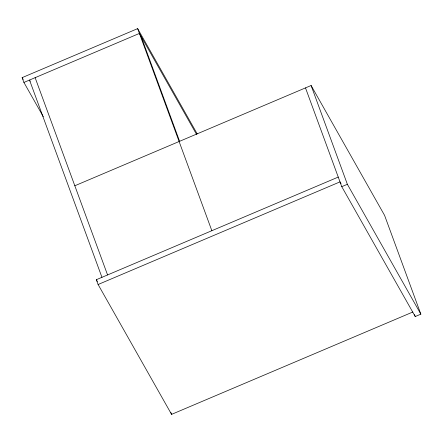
<?xml version="1.0" encoding="UTF-8"?>
<svg xmlns="http://www.w3.org/2000/svg" width="443" height="443" viewBox="0 0 443 443"><rect width="100%" height="100%" fill="white"/><g stroke="black" fill="none" stroke-linecap="round" stroke-linejoin="round"><path stroke-width="0.66" d="M43.303 116.703L23.911 82.431L22.15 77.63L137.657 28.623L197.185 133.841M23.911 82.431L139.418 33.424L196.565 134.428M74.817 185.767L311.108 85.51L384.585 215.376L420.85 314.159L415.241 316.54L341.763 186.669L305.498 87.891M412.843 312.01L171.579 414.377L98.102 284.511L96.341 279.71L338.242 177.078M98.102 284.511L340.002 181.874L341.027 183.679M341.763 186.669L347.373 184.294L420.85 314.159M30.202 81.252L29.52 80.05L101.951 277.329M22.15 77.63L23.169 79.435M96.341 279.71L97.366 281.515M414.526 314.602L415.241 316.54M311.108 85.51L347.373 184.294M141.079 36.365L179.581 141.228M137.657 28.623L211.848 230.703M170.92 412.577L171.579 414.377M35.13 77.669L107.566 274.948"/></g></svg>
